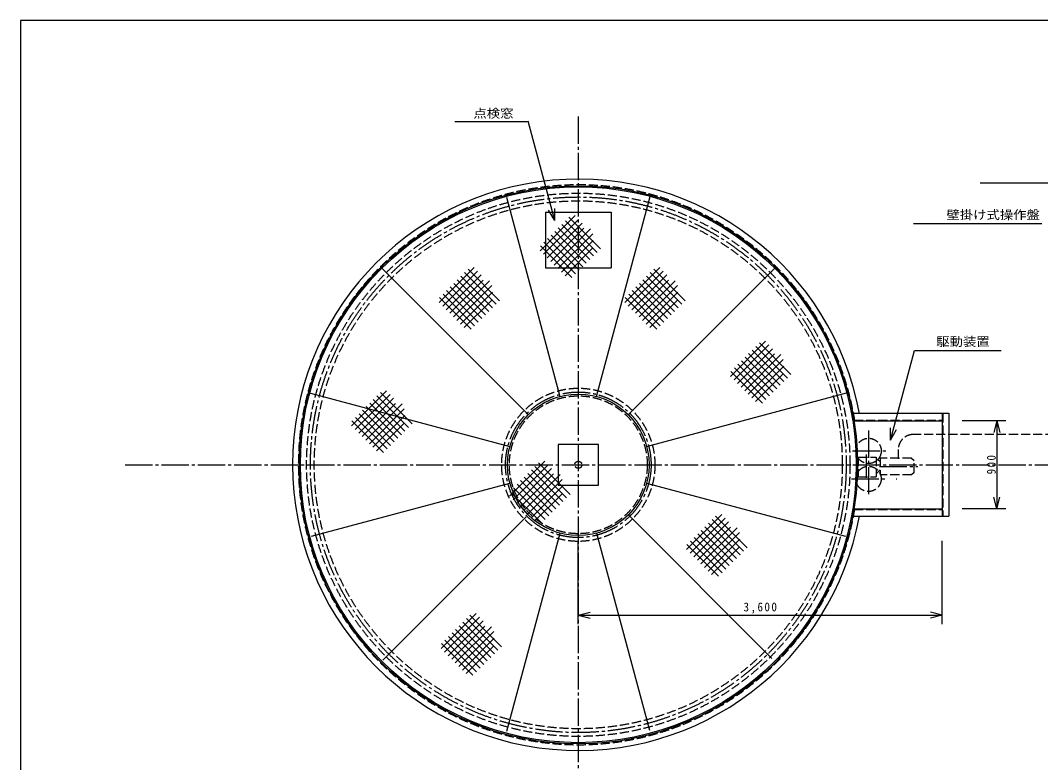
# Model space of a CAD drawing. Units: millimetres, scale not verified. Extents: x -8364 to 8286, y -6039 to 5961.
# Drawn here: x -8364 to 1729, y -1384 to 5961 of the extents above; entities that cross this region are included whole.
import ezdxf
from ezdxf.enums import TextEntityAlignment as Align

# ---------------------------------------------------------------- set-up
doc = ezdxf.new("R2010")
doc.units = ezdxf.units.MM
doc.header["$LTSCALE"] = 30
doc.linetypes.add('CHAIN2', pattern=[12, 9, -1, 1, -1])
doc.linetypes.add('DASHED3', pattern=[4, 3, -1])
doc.layers.add('0-0', color=7, linetype='Continuous')
doc.styles.add('ＭＳ ゴシック', font='')
doc.styles.get('ＭＳ ゴシック').set_extended_font_data('MS Gothic')

msp = doc.modelspace()

# ---------------------------------------------------------------- linework, layer by layer
at = {"layer": '0-0'}
for p, q in [((-3349.98, 4957.85), (-4066.08, 4957.85)), ((-3077.98, 3979.94), (-3341.86, 4964.76)), ((1132.66, 4353.03), (3131.6, 4353.03)), ((-3553.99, 4211.64), (-3025.8, 2240.41)), ((-2663.32, 2239.35), (-2132.87, 4219.03)), ((-3169.42, 4063.49), (-3169.42, 3513.49)), ((-3077.98, 3979.94), (-3137.98, 4083.87)), ((-3077.98, 3979.94), (-3077.98, 4099.94)), ((-2875.74, 4029.04), (-3223.16, 3681.62)), ((-2841.75, 3992.32), (-3187.81, 3646.26)), ((-2807.76, 3955.6), (-3152.45, 3610.91)), ((-3007.57, 3942.67), (-2694.84, 3629.94)), ((-2972.22, 3978.03), (-2659.49, 3665.3)), ((-2936.86, 4013.38), (-2624.13, 3700.65)), ((1741.39, 3948.13), (470.25, 3948.13)), ((-2788.79, 3903.85), (-3117.09, 3575.55)), ((-3113.64, 3836.6), (-2800.91, 3523.88)), ((-2723.39, 3898.54), (-3081.74, 3540.2)), ((-3078.28, 3871.96), (-2765.55, 3559.23)), ((-2701.7, 3849.53), (-3046.38, 3504.84)), ((-3042.93, 3907.31), (-2730.2, 3594.59)), ((-3184.35, 3765.89), (-2871.62, 3453.16)), ((-3148.99, 3801.25), (-2836.26, 3488.52)), ((-2696.38, 3784.13), (-3011.03, 3469.49)), ((-3219.7, 3730.54), (-2906.97, 3417.81)), ((-2706.09, 3703.71), (-2975.67, 3434.13)), ((-4789.15, 3508.22), (-3341.66, 2060.73)), ((-3874.11, 3515.9), (-4221.53, 3168.48)), ((-3840.12, 3479.18), (-4186.18, 3133.13)), ((-3806.13, 3442.46), (-4150.82, 3097.77)), ((-3970.59, 3464.89), (-3657.86, 3152.16)), ((-3935.23, 3500.25), (-3622.5, 3187.52)), ((-3169.42, 3513.49), (-2519.42, 3513.49)), ((-2037.51, 3515.9), (-2384.93, 3168.48)), ((-2349.78, 2058.13), (-901.99, 3505.92)), ((-2003.52, 3479.18), (-2349.57, 3133.13)), ((-1969.53, 3442.46), (-2314.22, 3097.77)), ((-2133.98, 3464.89), (-1821.25, 3152.16)), ((-2098.63, 3500.25), (-1785.9, 3187.52)), ((-3787.17, 3390.72), (-4115.47, 3062.42)), ((-3721.77, 3385.41), (-4080.11, 3027.06)), ((-4076.65, 3358.83), (-3763.92, 3046.1)), ((-3700.07, 3336.4), (-4044.76, 2991.71)), ((-4041.3, 3394.18), (-3728.57, 3081.45)), ((-4005.94, 3429.54), (-3693.21, 3116.81)), ((-1950.56, 3390.72), (-2278.86, 3062.42)), ((-1885.16, 3385.41), (-2243.51, 3027.06)), ((-2240.05, 3358.83), (-1927.32, 3046.1)), ((-1863.46, 3336.4), (-2208.15, 2991.71)), ((-2204.69, 3394.18), (-1891.96, 3081.45)), ((-2169.34, 3429.54), (-1856.61, 3116.81)), ((-4182.72, 3252.76), (-3869.99, 2940.03)), ((-4147.36, 3288.12), (-3834.64, 2975.39)), ((-4112.01, 3323.47), (-3799.28, 3010.74)), ((-3694.76, 3271), (-4009.4, 2956.35)), ((-2346.11, 3252.76), (-2033.39, 2940.03)), ((-2310.76, 3288.12), (-1998.03, 2975.39)), ((-2275.4, 3323.47), (-1962.68, 3010.74)), ((-1858.15, 3271), (-2172.8, 2956.35)), ((-4218.07, 3217.4), (-3905.35, 2904.68)), ((-3704.47, 3190.58), (-3974.05, 2921)), ((-2381.47, 3217.4), (-2068.74, 2904.68)), ((-1867.86, 3190.58), (-2137.44, 2921)), ((-992.02, 2785.78), (-1339.44, 2438.36)), ((-958.03, 2749.06), (-1304.08, 2403.01)), ((-1088.49, 2734.77), (-775.77, 2422.04)), ((-1053.14, 2770.13), (-740.41, 2457.4)), ((-924.04, 2712.34), (-1268.73, 2367.65)), ((-905.07, 2660.6), (-1233.37, 2332.3)), ((-839.67, 2655.29), (-1198.02, 2296.94)), ((-1194.56, 2628.7), (-881.83, 2315.98)), ((-1159.21, 2664.06), (-846.48, 2351.33)), ((-1123.85, 2699.41), (-811.12, 2386.69)), ((244.88, 1808.37), (482.11, 2693.72)), ((482.11, 2693.72), (1337.44, 2693.72)), ((-1265.27, 2557.99), (-952.54, 2245.26)), ((-1229.92, 2593.35), (-917.19, 2280.62)), ((-817.97, 2606.27), (-1162.66, 2261.59)), ((-812.66, 2540.88), (-1127.31, 2226.23)), ((-1335.98, 2487.28), (-1023.25, 2174.55)), ((-1300.63, 2522.64), (-987.9, 2209.91)), ((-822.37, 2460.45), (-1091.95, 2190.87)), ((-5492.82, 2273.12), (-3520.96, 1744.77)), ((-4740.62, 2296.01), (-5088.04, 1948.59)), ((-4706.63, 2259.29), (-5052.69, 1913.24)), ((-4672.64, 2222.57), (-5017.33, 1877.88)), ((-4837.1, 2245), (-4524.37, 1932.27)), ((-4801.74, 2280.36), (-4489.02, 1967.63)), ((-2170.31, 1744.11), (-191.29, 2274.39)), ((-4653.68, 2170.83), (-4981.98, 1842.53)), ((-4588.28, 2165.52), (-4946.62, 1807.17)), ((-4943.17, 2138.94), (-4630.44, 1826.21)), ((-4907.81, 2174.29), (-4595.08, 1861.56)), ((-4872.45, 2209.65), (-4559.73, 1896.92)), ((-5049.23, 2032.87), (-4736.5, 1720.14)), ((-5013.88, 2068.23), (-4701.15, 1755.5)), ((-4978.52, 2103.58), (-4665.79, 1790.85)), ((-4566.58, 2116.51), (-4911.27, 1771.82)), ((-4561.27, 2051.11), (-4875.91, 1736.46)), ((-129.26, 2073.49), (820.58, 2073.49)), ((755.58, 2073.13), (755.58, 1128.49)), ((820.58, 2073.49), (820.58, 1053.49)), ((-5084.59, 1997.51), (-4771.86, 1684.79)), ((-4570.98, 1970.69), (-4840.56, 1701.11)), ((-116.32, 1998.49), (755.58, 1998.49)), ((244.88, 1808.37), (244.88, 1928.37)), ((755.58, 1998.49), (755.58, 1053.12)), ((1386.39, 1998.49), (951.86, 1998.49)), ((1296.39, 1998.49), (1265.33, 1882.58)), ((1296.39, 1998.49), (1296.39, 1128.49)), ((1296.39, 1998.49), (1327.45, 1882.58)), ((244.88, 1808.37), (304.88, 1912.3)), ((-3177.14, 1599.04), (-3524.56, 1251.62)), ((-3143.15, 1562.32), (-3489.2, 1216.26)), ((-3109.16, 1525.6), (-3453.85, 1180.91)), ((-3273.61, 1548.03), (-2960.88, 1235.3)), ((-3238.26, 1583.38), (-2925.53, 1270.65)), ((-3090.19, 1473.85), (-3418.49, 1145.55)), ((-3024.79, 1468.54), (-3383.13, 1110.2)), ((-3379.68, 1441.96), (-3066.95, 1129.23)), ((-3003.09, 1419.53), (-3347.78, 1074.84)), ((-3344.32, 1477.31), (-3031.59, 1164.59)), ((-3308.97, 1512.67), (-2996.24, 1199.94)), ((-5484.23, 856.15), (-3520.58, 1382.31)), ((-3485.74, 1335.89), (-3173.01, 1023.16)), ((-3450.39, 1371.25), (-3137.66, 1058.52)), ((-3415.03, 1406.6), (-3102.3, 1093.88)), ((-2997.78, 1354.13), (-3312.42, 1039.49)), ((-2170.14, 1382.82), (-202.38, 855.56)), ((-3521.1, 1300.54), (-3208.37, 987.81)), ((-3007.49, 1273.71), (-3277.07, 1004.13)), ((1296.39, 1128.49), (1265.33, 1244.4)), ((1296.39, 1128.49), (1327.45, 1244.4)), ((-116.16, 1128.49), (755.58, 1128.49)), ((1386.39, 1128.49), (951.86, 1128.49)), ((-4777.77, -369.86), (-3359.7, 1048.21)), ((-2349.07, 1068.14), (-928.81, -352.12)), ((-1425.28, 1071.6), (-1772.7, 724.18)), ((-1391.29, 1034.88), (-1737.34, 688.82)), ((-1521.75, 1020.58), (-1209.02, 707.85)), ((-1486.4, 1055.94), (-1173.67, 743.21)), ((-129.39, 1053.49), (820.58, 1053.49)), ((-1357.3, 998.15), (-1701.99, 653.47)), ((-1338.33, 946.41), (-1666.63, 618.11)), ((-1272.93, 941.1), (-1631.27, 582.75)), ((-1627.82, 914.52), (-1315.09, 601.79)), ((-1592.46, 949.87), (-1279.73, 637.14)), ((-1557.11, 985.23), (-1244.38, 672.5)), ((-3550.78, -1072.68), (-3025.49, 887.73)), ((-2844.42, -14.65), (-2844.42, 810)), ((-2663.47, 888.17), (-2141.21, -1060.93)), ((-1733.88, 808.45), (-1421.15, 495.72)), ((-1698.53, 843.81), (-1385.8, 531.08)), ((-1663.17, 879.16), (-1350.44, 566.43)), ((-1251.23, 892.09), (-1595.92, 547.4)), ((-1245.92, 826.69), (-1560.56, 512.04)), ((755.58, -14.65), (755.58, 810)), ((-1769.24, 773.1), (-1456.51, 460.37)), ((-1255.63, 746.27), (-1525.21, 476.69)), ((-2844.42, 75.35), (-2728.51, 106.41)), ((755.58, 75.35), (639.67, 106.41)), ((-3855.28, 92.06), (-4202.7, -255.36)), ((-3821.29, 55.34), (-4167.34, -290.71)), ((-3787.3, 18.62), (-4131.99, -326.07)), ((-3987.11, 5.69), (-3674.38, -307.04)), ((-3951.75, 41.05), (-3639.02, -271.68)), ((-3916.4, 76.4), (-3603.67, -236.32)), ((-2844.42, 75.35), (755.58, 75.35)), ((-2844.42, 75.35), (-2728.51, 44.29)), ((755.58, 75.35), (639.67, 44.29)), ((-3768.33, -33.12), (-4096.63, -361.43)), ((-4093.17, -100.37), (-3780.44, -413.1)), ((-3702.93, -38.43), (-4061.27, -396.78)), ((-4057.82, -65.02), (-3745.09, -377.75)), ((-3681.23, -87.45), (-4025.92, -432.14)), ((-4022.46, -29.66), (-3709.73, -342.39)), ((-4163.88, -171.08), (-3851.15, -483.81)), ((-4128.53, -135.73), (-3815.8, -448.46)), ((-3675.92, -152.85), (-3990.56, -467.49)), ((-4199.24, -206.44), (-3886.51, -519.17)), ((-3685.63, -233.27), (-3955.21, -502.85))]:
    msp.add_line(p, q, dxfattribs=at)
at = {"layer": '0-0', "linetype": 'CHAIN2'}
for p, q in [((-2844.42, 5010.7), (-2844.42, -5086.05)), ((27.27, 1901.63), (27.27, 1257.78)), ((-132.85, 1701.49), (199.44, 1701.49)), ((2.27, 1664.09), (2.27, 1434.89)), ((26.86, 1701.34), (27.28, 1701.46)), ((-7327.67, 1563.49), (2731.4, 1563.49)), ((134.76, 1546.49), (516.07, 1546.49)), ((-142.59, 1425.49), (190.2, 1425.49)), ((301.03, 1425.49), (305.56, 1425.49))]:
    msp.add_line(p, q, dxfattribs=at)
at = {"layer": '0-0', "linetype": 'DASHED3'}
for p, q in [((763.58, 2071.49), (763.58, 1055.49)), ((-116.32, 2004.49), (755.58, 2004.49)), ((1866.27, 1863.49), (470.71, 1863.49)), ((-74.73, 1640.49), (102.27, 1640.49)), ((-74.73, 1640.49), (-74.73, 1445.49)), ((141.01, 1597.42), (101.97, 1619.96)), ((102.27, 1640.49), (102.27, 1445.49)), ((142.27, 1629.99), (142.27, 1462.99)), ((452.27, 1629.99), (142.27, 1629.99)), ((320.71, 1713.49), (320.71, 1609.37)), ((452.27, 1629.99), (477.27, 1604.99)), ((477.27, 1487.99), (477.27, 1604.99)), ((-74.73, 1445.49), (102.27, 1445.49)), ((103.51, 1474.48), (142.18, 1513.16)), ((452.27, 1462.99), (142.27, 1462.99)), ((477.27, 1487.99), (452.27, 1462.99)), ((-116.16, 1122.49), (755.58, 1122.49))]:
    msp.add_line(p, q, dxfattribs=at)
at = {"layer": '0-0'}
for points in [[(-8363.99, -6038.99), (8286.01, -6038.99), (8286.01, 5961.01), (-8363.99, 5961.01)], [(-3044.42, 1363.49), (-2644.42, 1363.49), (-2644.42, 1763.49), (-3044.42, 1763.49)]]:
    msp.add_lwpolyline(points, close=True, dxfattribs=at)
msp.add_lwpolyline([(-3169.42, 4063.49), (-2519.42, 4063.49), (-2519.42, 3513.49)], dxfattribs=at)
for radius in [2762, 2750, 700]:
    msp.add_circle((-2844.42, 1563.49), radius, dxfattribs=at)
at = {"layer": '0-0', "linetype": 'DASHED3'}
for centre, radius in [((-2844.42, 1563.49), 2688), ((-2844.42, 1563.49), 2612), ((-2844.42, 1563.49), 758), ((-2844.42, 1563.49), 682), ((27.47, 1701.27), 125), ((-2844.42, 1563.49), 35), ((26.77, 1424.03), 125)]:
    msp.add_circle(centre, radius, dxfattribs=at)
at = {"layer": '0-0', "linetype": 'CHAIN2'}
for radius in [2650, 720]:
    msp.add_circle((-2844.42, 1563.49), radius, dxfattribs=at)
at = {"layer": '0-0'}
msp.add_arc((-2844.42, 1563.49), 2827, 10.3588, 349.61574, dxfattribs=at)
at = {"layer": '0-0', "linetype": 'DASHED3'}
for centre, radius, start, end in [((-2844.42, 1563.49), 2770, 9.06615, 350.97317), ((470.71, 1713.49), 150, 90, 180)]:
    msp.add_arc(centre, radius, start, end, dxfattribs=at)

# ---------------------------------------------------------------- texts
at = {"layer": '0-0', "style": 'ＭＳ ゴシック', "width": 1.1}
for s, p in [('点検窓', (-3881.93, 4971.33)), ('壁掛け式操作盤', (797.67, 3967.39)), ('駆動装置', (696.98, 2712.56))]:
    msp.add_text(s, height=87.98, dxfattribs=at).set_placement(p, align=Align.BOTTOM_LEFT)
at = {"layer": '0-0', "insert": (1286.76, 1469.05), "char_height": 87.98, "attachment_point": 7, "rotation": 90, "style": 'ＭＳ ゴシック'}
msp.add_mtext('\\T1.27;\\W0.9;900', dxfattribs=at)
at = {"layer": '0-0', "insert": (-1209.42, 90.35), "char_height": 87.98, "attachment_point": 7, "style": 'ＭＳ ゴシック'}
msp.add_mtext('\\T1.28;\\W0.9;3,600', dxfattribs=at)

doc.saveas('drawing.dxf')
